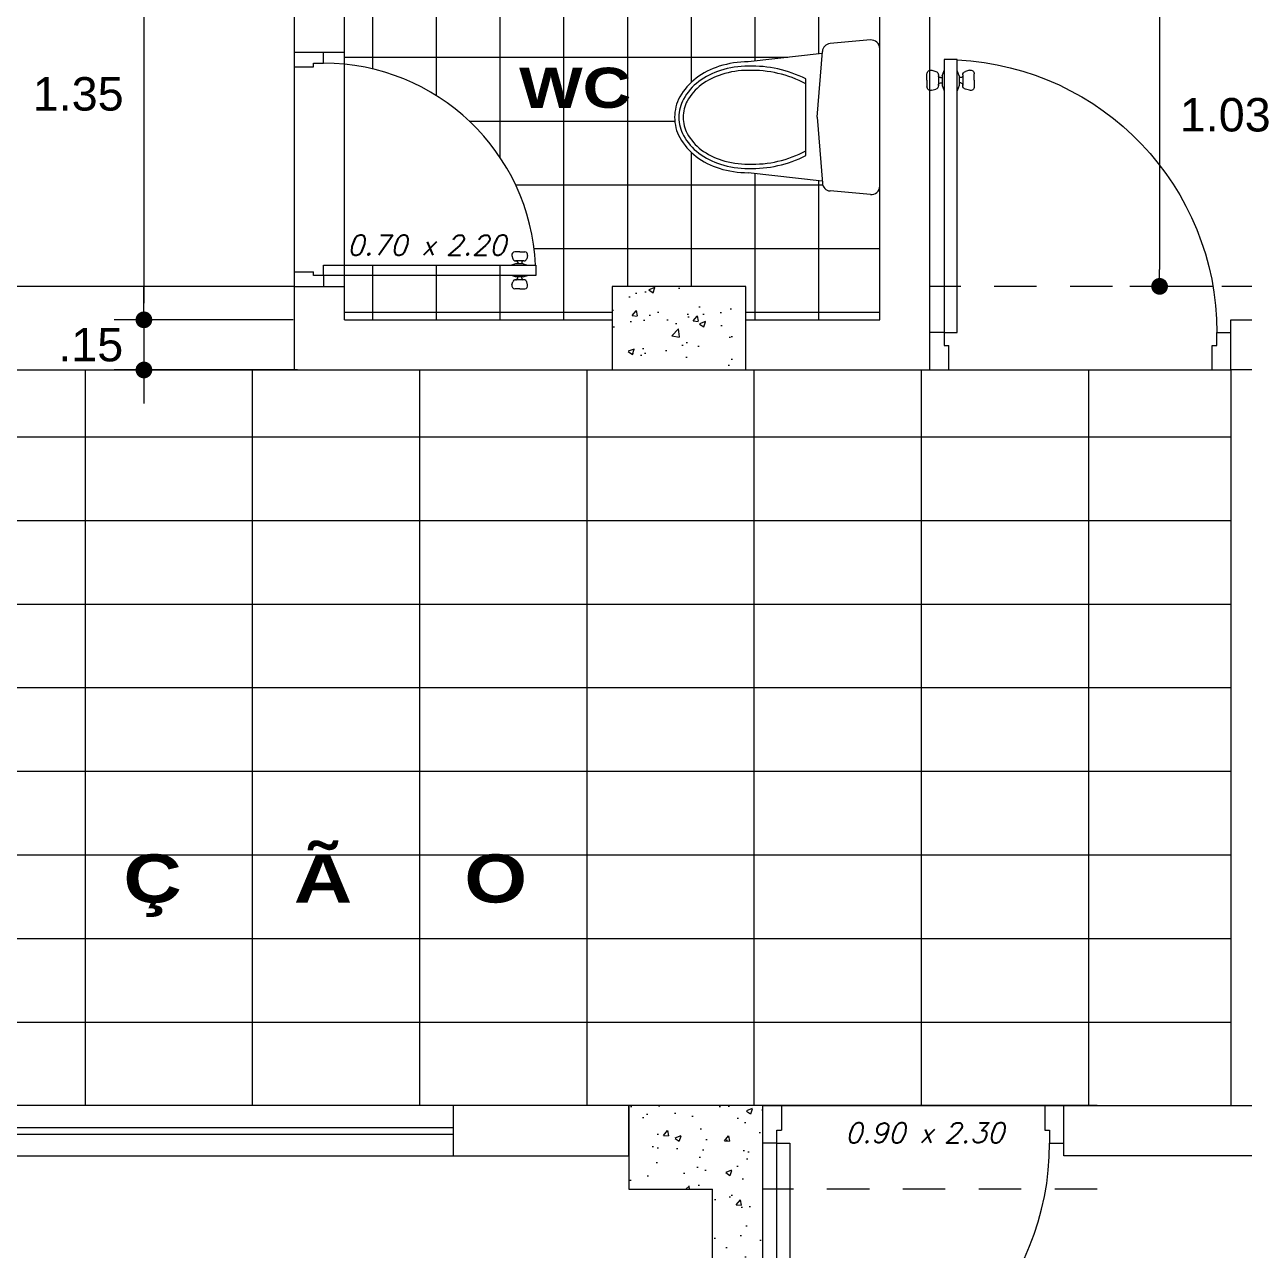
# Model space of a CAD drawing. Header units: millimetres. Extents: x 2178 to 2304, y 1220 to 1359.
# Drawn here: x 2216.471 to 2220.118, y 1235.616 to 1239.282 of the extents above; entities that cross this region are included whole.
import ezdxf
from ezdxf.enums import TextEntityAlignment as Align

# ---------------------------------------------------------------- set-up
doc = ezdxf.new("R2010")
doc.units = ezdxf.units.MM
doc.linetypes.add('HIDDEN', pattern=[9.524999999999999, 6.35, -3.175])
doc.layers.get('0').update_dxf_attribs({"lineweight": 0})
for name, color, linetype, lineweight in [('carpinteria', 12, 'Continuous', 5), ('Mobiliario', 52, 'Continuous', 5), ('PLUMA 7', 10, 'Continuous', 0), ('PROY', 13, 'HIDDEN', 13), ('TEXTO', 5, 'Continuous', 18), ('TEXTOS', 42, 'Continuous', 13)]:
    doc.layers.add(name, color=color, linetype=linetype, lineweight=lineweight)
doc.layers.add('pisos....', color=7, linetype='Continuous', lineweight=5, true_color=0x7c7f7e)
doc.styles.add('ARIAL', font='arial.ttf')
doc.styles.add('ARIAL-N', font='arialbd.ttf')
doc.styles.add('SIMPLEX', font='simplex.shx', dxfattribs={"width": 1.2, "oblique": 15})
doc.dimstyles.new('RPM 50', dxfattribs={"dimtxt": 0.1, "dimasz": 0.05, "dimexe": 0.08849999999999973, "dimexo": 0.1535, "dimgap": 0.07099999999999997, "dimtad": 2, "dimtih": 1, "dimtoh": 1, "dimzin": 4, "dimdsep": 46, "dimtxsty": 'ARIAL', "dimblk": 'DOT', "dimcen": 0.4, "dimdle": 0.25, "dimclrd": 8, "dimclre": 8, "dimclrt": 9, "dimadec": 0, "dimazin": 0, "dimtfac": 1, "dimtix": 1, "dimtmove": 0, "dimatfit": 3, "dimldrblk": 'DOT', "dimfxl": 0.5, "dimfxlon": 1, "dimlwd": 0, "dimlwe": 0, "dimarcsym": 0})
pattern_1 = [(49.99999999999999, (1020.219781144359, -525.2275111259783), (0.182184668996004, -0.01593908553890309), [0.01905, -0.20955]), (355, (1020.219781144359, -525.2275111259783), (-0.03524342142496934, 0.1910568452390352), [0.01524, -0.16764058417]), (100.4514447, (1020.234963151359, -525.2288393794784), (0.1469412470903533, 0.1751177519121951), [0.01619000879999999, -0.1780902445999999]), (46.18420000000001, (1020.219781144359, -525.1767111259783), (0.2710790408921299, -0.04204232793272715), [0.028575, -0.314325]), (96.63555760999992, (1020.242371044359, -525.1802146259784), (0.237404134051503, 0.2474261245977215), [0.02428502314, -0.26713560816]), (351.1841511700001, (1020.219781144359, -525.1767111259783), (0.237404134064977, 0.2474261245855326), [0.02285996707, -0.25145973192]), (21, (1020.245181144359, -525.1894111259783), (0.1516143912691325, -0.1022651981870876), [0.01905, -0.20955]), (326.0000000000001, (1020.245181144359, -525.1894111259783), (0.06180202834764707, 0.1841879661223193), [0.01524, -0.16764]), (71.45144499999999, (1020.257815676959, -525.1979332258782), (0.2134164192787162, 0.08192276888590524), [0.0161900088, -0.1780899376]), (37.50000000000001, (1020.219781144359, -525.2275111259783), (0.003088603250591816, 0.0845550388731531), [0, -0.165608, 0, -0.17018, 0, -0.168275]), (7.499999999999999, (1020.219781144359, -525.2275111259783), (0.06681966251030574, 0.1001805748181195), [0, -0.09702799999999999, 0, -0.161798, 0, -0.06413500000000001]), (327.5, (1020.163139144359, -525.2275111259783), (0.1355905951668714, -0.005728743992673458), [0, -0.0635, 0, -0.19812, 0, -0.26289]), (317.5, (1020.137739144359, -525.2275111259783), (0.148129181386018, 0.02542649103333302), [0, -0.08255, 0, -0.131572, 0, -0.18669])]

# ---------------------------------------------------------------- blocks, each defined once
blk = doc.blocks.new('puerta de 0.80')
for p, q in [((0, 0.7578726278069325), (0, 0.8078726278070008)), ((0, 0.05787262780700075), (0, 0.8078726278070008)), ((0.1000000000000227, 0.770372627806978), (0.1000000000000227, 0.8078726278070008)), ((0, 0.7578726278069325), (0.06500000000005457, 0.7578726278069325)), ((0.06500000000005457, 0.7578726278069325), (0.06500000000005457, 0.770372627806978)), ((0.06500000000005457, 0.770372627806978), (0.1000000000000227, 0.770372627806978)), ((0.743372223558481, 0.1131570363396577), (0.7462233707656196, 0.1025164101029077)), ((0.7699992280930701, 0.1257452267906274), (0.753031481821381, 0.1257452267906274)), ((0.7699992280930701, 0.1257452267906274), (0.7869669743646455, 0.1257452267906274)), ((0.7966262326275455, 0.1131570363396577), (0.7937750854204069, 0.1025164101029077)), ((0.1000000000000227, 0.08037262780703713), (0.8250000000000455, 0.08037262780703713)), ((0.1000000000000227, 0.04537262780695528), (0.1000000000000227, 0.08037262780703713)), ((0.7820575276252839, 0.09510460055400927), (0.7558826290285197, 0.09510460055400927)), ((0.7558826290285197, 0.09510460055400927), (0.7579409285608563, 0.09510460055400927)), ((0.7820575276252839, 0.08545825626470105), (0.7558826290285197, 0.08545825626470105)), ((0.762940928560738, 0.09010460055401381), (0.762940928560738, 0.08545825626470105)), ((0.7770575276252885, 0.09010460055401381), (0.7770575276252885, 0.08545825626470105)), ((0.7841158271576205, 0.09510460055400927), (0.7820575276252839, 0.09510460055400927)), ((0.8250000000000455, 0.08037262780703713), (0.8250000000000455, 0.04537262780695528)), ((0, 0.007872627806932542), (0, 0.05787262780700075)), ((0, 0.05787262780700075), (0.06500000000005457, 0.05787262780700075)), ((0.06500000000005457, 0.04537262780695528), (0.06500000000005457, 0.05787262780700075)), ((0.1000000000000227, 0.04537262780695528), (0.06500000000005457, 0.04537262780695528)), ((0.8250000000000455, 0.04537262780695528), (0.1000000000000227, 0.04537262780695528)), ((0.1000000000000227, 0.04537262780695528), (0.1000000000000227, 0.007872627806932542)), ((0.7820575276252839, 0.04028699934929136), (0.7558826290285197, 0.04028699934929136)), ((0.762940928560738, 0.0356406550599786), (0.762940928560738, 0.04028699934929136)), ((0.8250000000000455, 0.04537262780695528), (0.7720000000000482, 0.04537262780695528)), ((0.7770575276252885, 0.0356406550599786), (0.7770575276252885, 0.04028699934929136)), ((0.743372223558481, 0.01258821927433473), (0.7462233707656196, 0.02322884551108473)), ((0.7699992280930701, 2.882325134123676e-08), (0.753031481821381, 2.882325134123676e-08)), ((0.7820575276252839, 0.03064065505998315), (0.7558826290285197, 0.03064065505998315)), ((0.7558826290285197, 0.03064065505998315), (0.7579409285608563, 0.03064065505998315)), ((0.7699992280930701, 2.882325134123676e-08), (0.7869669743646455, 2.882325134123676e-08)), ((0.7841158271576205, 0.03064065505998315), (0.7820575276252839, 0.03064065505998315)), ((0.7966262326275455, 0.01258821927433473), (0.7937750854204069, 0.02322884551108473))]:
    blk.add_line(p, q)
at = {"linetype": 'Continuous', "lineweight": 0}
for p, q in [((0.7558826290285197, 0.08545825626470105), (0.7419099796773025, 0.08037262780692345)), ((0.7820575276252839, 0.08545825626470105), (0.796030176976501, 0.08037262780692345)), ((0.7558826290285197, 0.04028699934929136), (0.7419099796773025, 0.04537262780695528)), ((0.7820575276252839, 0.04028699934929136), (0.796030176976501, 0.04537262780695528))]:
    blk.add_line(p, q, dxfattribs=at)
for centre, radius, start, end in [((0.1000000000000227, 0.04537262780695528), 0.725, 2.767078666097358, 90), ((0.753031481821381, 0.1157452267906365), 0.01, 90, 195.0000000000087), ((0.7558826290285197, 0.1051046005540002), 0.01, 195.0000000001698, 270), ((0.7841158271575068, 0.1051046005540002), 0.01, 270, 344.9999999998302), ((0.7869669743646455, 0.1157452267906365), 0.01, 344.9999999999912, 90), ((0.7579409285607426, 0.09010460055401381), 0.005, 0, 90), ((0.7820575276252839, 0.09010460055401381), 0.005, 90, 180), ((0.7579409285607426, 0.0356406550599786), 0.005, 270, 0), ((0.7820575276252839, 0.0356406550599786), 0.005, 180, 270), ((0.753031481821381, 0.01000002882324225), 0.01, 164.9999999999913, 270), ((0.7558826290285197, 0.02064065505999224), 0.01, 90, 164.9999999998302), ((0.7841158271575068, 0.02064065505999224), 0.01, 15.00000000016984, 90), ((0.7869669743646455, 0.01000002882324225), 0.01, 270, 15.00000000000872)]:
    blk.add_arc(centre, radius, start, end)
blk = doc.blocks.new('A$C17BD6781')
at = {"layer": 'Mobiliario', "linetype": 'Continuous'}
for p, q in [((0.0470258381902795, 0.2024778968581415), (0.07702583819028064, 0.4624778968581325)), ((0.4970258381902681, 0.2024778968581415), (0.467025838190267, 0.4624778968581325)), ((0.1371245447934086, 0.2600000207519599), (0.406927131587139, 0.2600000207519599)), ((0.2720258381902738, 0.2200000207519395), (0.04046188830088226, 0.2019667219995256)), ((0.2720258381902738, 0.2200000207519395), (0.5035897880796654, 0.2019667219995256)), ((2.658856601556181e-08, 0.03271609313324575), (0.01291432294007677, 0.1747733529997788)), ((0.5440516497919816, 0.03271609313324575), (0.5311373534404709, 0.1747733529997788)), ((0.0298768227825974, 2.075196903206233e-08), (0.5141748535979502, 2.075196903206233e-08))]:
    blk.add_line(p, q, dxfattribs=at)
for points in [[(0.467025838190267, 0.4624778968581325, 0.07568148098942781), (0.4514763274974598, 0.564619449634364, 0.08594715031423093), (0.409911660521658, 0.6457161817953931, 0.1060218382171382), (0.3436150782673906, 0.7032144903049868, 0.1264657149685374), (0.2720258381902738, 0.7216159645624032, 0.1264657149685252), (0.2004365981131571, 0.7032144903049868, 0.1060218382171112), (0.1341400158588897, 0.6457161817953931, 0.08594715031425326), (0.09257534888308783, 0.564619449634364, 0.07568148098944026), (0.07702583819028064, 0.4624778968581325, 0.07568148098943636)], [(0.4520258381902806, 0.4624778968581325, 0.0756814809893859), (0.4371558434836231, 0.5601558482174767, 0.08594715031428633), (0.3979260275471859, 0.6366970575473658, 0.1060218382171535), (0.3363817185640983, 0.6900737708649274, 0.1264657149685132), (0.2720258381902738, 0.7066159645624168, 0.1264657149686313), (0.2076699578163925, 0.6900737708648705, 0.1060218382170392), (0.1461256488333618, 0.6366970575473658, 0.08594715031415015), (0.1068958328969813, 0.5601558482175903, 0.07568148098951734), (0.092025838190267, 0.4624778968581325, 0.07568148098951734)], [(0.4370258381902659, 0.4624778968581325, 0.07568148098938046), (0.422835359469758, 0.5556922468005894, 0.08594715031429338), (0.3859403945727138, 0.6276779332993385, 0.1060218382171472), (0.3291483588608344, 0.6769330514248111, 0.1264657149685263), (0.2720258381902738, 0.6916159645624305, 0.1264657149686292), (0.2149033175196564, 0.6769330514248111, 0.1060218382170225), (0.1581112818078338, 0.6276779332993385, 0.08594715031417827), (0.1212163169108464, 0.5556922468007031, 0.07568148098950629), (0.1070258381902818, 0.4624778968581325, 0.07568148098950629)]]:
    blk.add_lwpolyline(points, format="xyb", dxfattribs=at)
for centre, radius, start, end in [((0.5137349313203856, 0.4501454030077241), 0.4218893808016409, 178.3249151335759, 206.7885795011672), ((0.5137349313203856, 0.4501454030077241), 0.4068893808016409, 178.3249151335759, 207.8601275501853), ((0.03031674506016202, 0.4501454030077241), 0.4068893808016409, 332.1398724498131, 1.675084866424104), ((0.03031674506016202, 0.4501454030077241), 0.4218893808016409, 333.2114204988328, 1.675084866424104), ((0.04279111913410816, 0.1720572806184748), 0.03, 94.45298473469602, 174.8055710922652), ((0.5012605572464395, 0.1720572806184748), 0.03, 5.194428907734862, 85.54701526530398), ((0.0298768227825974, 0.03000002075194175), 0.03, 174.8055710922652, 270), ((0.5141748535979502, 0.03000002075194175), 0.03, 270, 5.194428907734862)]:
    blk.add_arc(centre, radius, start, end, dxfattribs=at)
blk = doc.blocks.new('P')
at = {"style": 'SIMPLEX', "oblique": 15}
blk.add_text('x', height=0.06, dxfattribs=at).set_placement((-0.01697368369676155, 0.0255492955629677))
blk.add_attdef('L', text='', height=0.06, dxfattribs=at).set_placement((-0.057659880294743, 0.02554929556297481), align=Align.RIGHT)
blk.add_attdef('H', (0.05806964743619147, 0.02554929556297481), '', height=0.06, dxfattribs=at)
blk = doc.blocks.new('_DOT')
at = {"color": 0, "linetype": 'ByBlock'}
blk.add_line((-0.5, 0), (-1, 0), dxfattribs=at)
at = {"color": 0, "linetype": 'ByBlock', "const_width": 0.5}
blk.add_lwpolyline([(-0.25, 0, 1), (0.25, 0, 1)], format="xyb", close=True, dxfattribs=at)
blk = doc.blocks.new('*D1531')
at = {"color": 8, "lineweight": 0, "transparency": 16777216}
for p, q in [((2219.364598612121, 1239.523674000262), (2219.953098612121, 1239.523674000262)), ((2219.864598612121, 1239.473674000262), (2219.864598612121, 1238.548674000263)), ((2220.024498678864, 1238.498674000263), (2219.776098612121, 1238.498674000263))]:
    blk.add_line(p, q, dxfattribs=at)
at = {"layer": 'Defpoints', "color": 0, "transparency": 16777216}
for p in [(2219.027998678864, 1239.523674000262), (2219.864598612121, 1238.498674000263), (2220.177998678864, 1238.498674000263)]:
    blk.add_point(p, dxfattribs=at)
at = {"color": 8, "lineweight": 0, "transparency": 16777216, "xscale": 0.05, "yscale": 0.05, "zscale": 0.05}
for p, rotation in [((2219.864598612121, 1239.523674000262), 90), ((2219.864598612121, 1238.498674000263), 270)]:
    blk.add_blockref('_DOT', p, dxfattribs=dict(at, rotation=rotation))
at = {"color": 9, "transparency": 16777216, "insert": (2220.060769144181, 1239.011174000262), "char_height": 0.1, "attachment_point": 5, "style": 'ARIAL'}
blk.add_mtext('1.03', dxfattribs=at)
blk = doc.blocks.new('*D1535')
at = {"color": 8, "lineweight": 0, "transparency": 16777216}
for p, q in [((2217.328127743305, 1239.748674000262), (2216.739627743305, 1239.748674000262)), ((2216.828127743305, 1239.698674000262), (2216.828127743305, 1238.448674000262)), ((2217.274498678864, 1238.398674000262), (2216.739627743305, 1238.398674000262))]:
    blk.add_line(p, q, dxfattribs=at)
at = {"layer": 'Defpoints', "color": 0, "transparency": 16777216}
for p in [(2217.527998678864, 1239.748674000262), (2216.828127743305, 1238.398674000262), (2217.427998678864, 1238.398674000262)]:
    blk.add_point(p, dxfattribs=at)
at = {"color": 8, "lineweight": 0, "transparency": 16777216, "xscale": 0.05, "yscale": 0.05, "zscale": 0.05}
for p, rotation in [((2216.828127743305, 1239.748674000262), 90), ((2216.828127743305, 1238.398674000262), 270)]:
    blk.add_blockref('_DOT', p, dxfattribs=dict(at, rotation=rotation))
at = {"color": 9, "transparency": 16777216, "insert": (2216.631582040713, 1239.073674000261), "char_height": 0.1, "attachment_point": 5, "style": 'ARIAL'}
blk.add_mtext('1.35', dxfattribs=at)
blk = doc.blocks.new('*D1536')
at = {"color": 8, "lineweight": 0, "transparency": 16777216}
for p, q in [((2216.828127743305, 1238.448674000262), (2216.828127743305, 1238.498674000262)), ((2217.274498678864, 1238.398674000262), (2216.739627743305, 1238.398674000262)), ((2216.828127743305, 1238.398674000262), (2216.828127743305, 1238.248674000262)), ((2217.287684541405, 1238.248674000262), (2216.739627743305, 1238.248674000262)), ((2216.828127743305, 1238.198674000262), (2216.828127743305, 1238.148674000262))]:
    blk.add_line(p, q, dxfattribs=at)
at = {"layer": 'Defpoints', "color": 0, "transparency": 16777216}
for p in [(2217.427998678864, 1238.398674000262), (2216.828127743305, 1238.248674000262), (2217.441184541405, 1238.248674000262)]:
    blk.add_point(p, dxfattribs=at)
at = {"color": 8, "lineweight": 0, "transparency": 16777216, "xscale": 0.05, "yscale": 0.05, "zscale": 0.05}
for p, rotation in [((2216.828127743305, 1238.398674000262), 270), ((2216.828127743305, 1238.248674000262), 90)]:
    blk.add_blockref('_DOT', p, dxfattribs=dict(at, rotation=rotation))
at = {"color": 9, "transparency": 16777216, "insert": (2216.669167306743, 1238.323674000261), "char_height": 0.1, "attachment_point": 5, "style": 'ARIAL'}
blk.add_mtext('.15', dxfattribs=at)

msp = doc.modelspace()

# ---------------------------------------------------------------- hatches: boundary and pattern name
h = msp.add_hatch()
h.set_pattern_fill('AR-CONC', color=256, scale=0.001)
h.set_pattern_definition(pattern_1)
h.paths.add_polyline_path([(2218.227998678863, 1238.248674000262), (2218.627998678863, 1238.248674000262), (2218.627998678863, 1238.498674000262), (2218.227998678863, 1238.498674000262)])
h = msp.add_hatch()
h.set_pattern_fill('AR-CONC', color=256, scale=0.001)
h.set_pattern_definition(pattern_1)
h.paths.add_polyline_path([(2218.677998678862, 1236.048674000262), (2218.277998678862, 1236.048674000262), (2218.277998678862, 1235.798674000262), (2218.527998678862, 1235.798674000262), (2218.527998678862, 1232.735618444706), (2218.227998678862, 1232.735618444706), (2218.227998678862, 1232.508118444706), (2218.677998678862, 1232.483118444706), (2218.677998678862, 1232.735618444706)])
at = {"layer": 'pisos....'}
h = msp.add_hatch(dxfattribs=at)
h.set_pattern_fill('NET', color=256, scale=0.06)
h.set_pattern_definition([(0, (1020.219781144359, -525.2275111259783), (0, 0.1905), []), (90, (1020.219781144359, -525.2275111259783), (-0.1905, 1.166437552015814e-17), [])])
edge = h.paths.add_edge_path()
edge.add_line((2219.027998678863, 1239.523674000262), (2218.627998678863, 1239.523674000262))
edge.add_line((2218.627998678863, 1239.523674000262), (2218.327998678863, 1239.523674000262))
edge.add_line((2218.327998678863, 1239.523674000262), (2218.227998678863, 1239.523674000262))
edge.add_line((2218.227998678863, 1239.523674000262), (2218.227998678863, 1239.748674000262))
edge.add_line((2218.227998678863, 1239.748674000262), (2218.105373584894, 1239.748674000262))
edge.add_line((2218.105373584894, 1239.748674000262), (2218.105373584894, 1239.542377919607))
edge.add_ellipse((2217.94234641231, 1239.542492182038), major_axis=(-2.502032902658902e-13, 0.1704436393843569), ratio=0.9565217391305934, start_angle=208.4745602166174, end_angle=269.99999999991957, ccw=False)
edge.add_ellipse((2217.835379454404, 1239.748674000262), major_axis=(2.081165902565789e-16, 0.4050000037482276), ratio=0.9565217391312869, start_angle=151.5254391921269, end_angle=208.4745608078732, ccw=False)
edge.add_ellipse((2217.728412496497, 1239.542492182038), major_axis=(2.499907131296124e-13, 0.170443639384357), ratio=0.956521739130593, start_angle=90.00000000008038, end_angle=151.5254397833824, ccw=False)
edge.add_line((2217.565385323914, 1239.542377919607), (2217.565385323914, 1239.748674000262))
edge.add_line((2217.565385323914, 1239.748674000262), (2217.527998678863, 1239.748674000262))
edge.add_line((2217.527998678863, 1239.748674000262), (2217.427998678863, 1239.748674000262))
edge.add_line((2217.427998678863, 1239.748674000262), (2217.427998678863, 1239.198674000262))
edge.add_line((2217.427998678863, 1239.198674000262), (2217.427998678863, 1239.16277517482))
edge.add_arc((2217.365498678863, 1238.531486500262), 0.6343750000001274, 2.76707866610559, 84.34592333882102, ccw=False)
edge.add_line((2217.999134023521, 1238.562111500262), (2217.427998678863, 1238.562111500262))
edge.add_line((2217.427998678863, 1238.562111500262), (2217.427998678863, 1238.498674000262))
edge.add_line((2217.427998678863, 1238.498674000262), (2217.427998678863, 1238.398674000262))
edge.add_line((2217.427998678863, 1238.398674000262), (2218.227998678863, 1238.398674000262))
edge.add_line((2218.227998678863, 1238.398674000262), (2218.227998678863, 1238.498674000262))
edge.add_line((2218.227998678863, 1238.498674000262), (2218.627998678863, 1238.498674000262))
edge.add_line((2218.627998678863, 1238.498674000262), (2218.627998678863, 1238.398674000262))
edge.add_line((2218.627998678863, 1238.398674000262), (2219.027998678863, 1238.398674000262))
edge.add_line((2219.027998678863, 1238.398674000262), (2219.027998678863, 1238.798429496288))
edge.add_arc((2219.002498678863, 1238.798429496288), 0.02549999999999674, -95.19442890754982, 0, ccw=False)
edge.add_line((2219.000190017339, 1238.773034219523), (2218.879441346453, 1238.784011371422))
edge.add_arc((2218.881750007977, 1238.809406648187), 0.02550000000009441, 184.4529847348701, 264.80557109245024, ccw=False)
edge.add_line((2218.856326982803, 1238.807426801978), (2218.855892484173, 1238.813006159384))
edge.add_line((2218.855892484173, 1238.813006159384), (2218.634892484173, 1238.838506159384))
edge.add_arc((2218.634892484173, 1239.130267156004), 0.2917609966196871, 252.68808428414792, 270, ccw=False)
edge.add_arc((2218.615613471138, 1239.068414680351), 0.2269735820387949, 233.0387361214157, 252.6880842841864, ccw=False)
edge.add_arc((2218.586088031172, 1239.029177934396), 0.177868858861434, 208.830754681469, 233.0387361213607, ccw=False)
edge.add_arc((2218.54081307364, 1239.004256159385), 0.1261879470156083, 180.0000000001032, 208.8307546814521, ccw=False)
edge.add_arc((2218.54081307364, 1239.004256159384), 0.1261879470160389, 151.1692453179555, 179.9999999998968, ccw=False)
edge.add_arc((2218.586088031171, 1238.979334384373), 0.1778688588609802, 126.96126387970901, 151.1692453179983, ccw=False)
edge.add_arc((2218.615613471139, 1238.940097638418), 0.2269735820391569, 107.3119157153069, 126.96126387969781, ccw=False)
edge.add_arc((2218.634892484173, 1238.878245162765), 0.2917609966197344, 90, 107.31191571531679, ccw=False)
edge.add_line((2218.634892484173, 1239.170006159384), (2218.855892484173, 1239.195506159384))
edge.add_line((2218.855892484173, 1239.195506159384), (2218.856326982803, 1239.20108551679))
edge.add_arc((2218.881750007977, 1239.199105670582), 0.0255000000000944, 95.19442890754982, 175.5470152651299, ccw=False)
edge.add_line((2218.879441346452, 1239.224500947347), (2219.000190017339, 1239.235478099246))
edge.add_arc((2219.002498678863, 1239.210082822481), 0.02549999999999673, 0, 95.19442890754982, ccw=False)
edge.add_line((2219.027998678863, 1239.210082822481), (2219.027998678863, 1239.523674000262))
h.paths.add_polyline_path([(2217.957924015535, 1238.527036575362), (2217.957924015535, 1238.522971024109, 0.4646489554522698), (2217.962910499673, 1238.518514791221, -0.3779349762624746), (2217.972551878606, 1238.512110690753), (2217.975046632412, 1238.502800142796, -0.4931454260358746), (2217.966594781432, 1238.491785476151), (2217.951748003445, 1238.491785476151), (2217.936901225456, 1238.491785476151, -0.4931454260358837), (2217.928449374477, 1238.502800142796), (2217.930944128283, 1238.512110690753, -0.3394542588609682), (2217.939395979263, 1238.518596024109), (2217.941196991354, 1238.518596024109, 0.4142135623730802), (2217.945571991354, 1238.522971024109), (2217.945571991354, 1238.527036575362)], flags=16)

# ---------------------------------------------------------------- linework, layer by layer
for points in [[(2217.277998678863, 1238.498674000262), (2217.277998678863, 1239.198674000262)], [(2217.427998678863, 1238.498674000262), (2217.427998678863, 1239.198674000262)], [(2220.077998678863, 1238.248674000262), (2220.077998678863, 1238.398674000262)], [(2220.077998678863, 1238.248674000262), (2220.077998678863, 1237.573674000261)], [(2220.077998678863, 1237.573674000261), (2220.077998678863, 1236.723674000261)], [(2220.077998678863, 1236.723674000261), (2220.077998678863, 1236.048674000262)], [(2217.752998678863, 1236.048674000262), (2215.152998678862, 1236.048674000252)], [(2219.677998678862, 1236.048674000262), (2218.677998678862, 1236.048674000262)], [(2215.152998678863, 1235.983674000262), (2217.752998678863, 1235.983674000262)], [(2215.152998678863, 1235.963674000262), (2217.752998678863, 1235.963674000262)], [(2215.152998678863, 1235.898674000262), (2217.752998678863, 1235.898674000262)]]:
    msp.add_lwpolyline(points)
msp.add_lwpolyline([(2214.877998678863, 1238.248674000262), (2217.277998678863, 1238.248674000262), (2217.277998678863, 1238.498674000262), (2214.877998678863, 1238.498674000262)], close=True)
for points in [[(2216.652998678862, 1236.048674000331), (2216.652998678854, 1238.248674000273)], [(2217.152998678862, 1236.048674000333), (2217.152998678854, 1238.248674000275)], [(2217.652998678862, 1236.048674000335), (2217.652998678854, 1238.248674000276)], [(2218.152998678862, 1236.048674000337), (2218.152998678854, 1238.248674000278)], [(2218.652998678862, 1236.048674000339), (2218.652998678854, 1238.24867400028)], [(2219.152998678862, 1236.04867400034), (2219.152998678854, 1238.248674000282)], [(2219.652998678862, 1236.048674000342), (2219.652998678854, 1238.248674000284)], [(2213.402998678862, 1238.048674000262), (2220.077998678863, 1238.048674000262)], [(2213.402998678862, 1237.798674000262), (2220.077998678863, 1237.798674000262)], [(2213.402998678862, 1237.548674000262), (2220.077998678863, 1237.548674000262)], [(2213.402998678862, 1237.548674000262), (2220.077998678863, 1237.548674000262)], [(2213.402998678862, 1237.298674000262), (2220.077998678863, 1237.298674000262)], [(2213.402998678862, 1237.048674000262), (2220.077998678863, 1237.048674000262)], [(2213.402998678862, 1236.798674000262), (2220.077998678863, 1236.798674000262)], [(2213.402998678862, 1236.548674000262), (2220.077998678863, 1236.548674000262)], [(2213.402998678862, 1236.298674000262), (2220.077998678863, 1236.298674000262)]]:
    msp.add_lwpolyline(points, dxfattribs=at)
at = {"layer": 'PLUMA 7'}
for points in [[(2217.277998678863, 1239.198674000262), (2217.277998678863, 1241.498674000262)], [(2219.027998678863, 1238.398674000262), (2219.027998678863, 1240.548674000262)], [(2219.177998678863, 1238.248674000262), (2219.177998678863, 1240.548674000262)], [(2217.427998678863, 1239.198674000262), (2217.427998678863, 1239.748674000262)], [(2217.277998678863, 1239.198674000262), (2217.427998678863, 1239.198674000262)], [(2217.277998678863, 1238.248674000262), (2217.277998678863, 1238.498674000262)], [(2217.277998678863, 1238.498674000262), (2217.427998678863, 1238.498674000262)], [(2217.427998678863, 1238.398674000262), (2217.427998678863, 1238.498674000262)], [(2217.427998678863, 1238.398674000262), (2218.227998678863, 1238.398674000262)], [(2218.627998678863, 1238.398674000262), (2219.027998678863, 1238.398674000262)], [(2217.277998678863, 1238.248674000262), (2219.177998678863, 1238.248674000262)], [(2218.677998678862, 1235.798674000262), (2218.677998678862, 1236.048674000262), (2218.277998678862, 1236.048674000262), (2218.277998678862, 1235.798674000262), (2218.527998678862, 1235.798674000262)], [(2218.677998678862, 1232.735618444706), (2218.677998678862, 1236.048674000262)], [(2218.527998678862, 1232.735618444706), (2218.527998678862, 1235.798674000262)]]:
    msp.add_lwpolyline(points, dxfattribs=at)
for points in [[(2218.227998678863, 1238.248674000262), (2218.627998678863, 1238.248674000262), (2218.627998678863, 1238.498674000262), (2218.227998678863, 1238.498674000262)], [(2220.077998678863, 1238.398674000262), (2220.677998678863, 1238.398674000262), (2220.677998678863, 1238.248674000262), (2220.077998678863, 1238.248674000262)], [(2217.752998678863, 1235.898674000262), (2218.277998678862, 1235.898674000262), (2218.277998678862, 1236.048674000262), (2217.752998678863, 1236.048674000262)], [(2219.577998678862, 1236.048674000262), (2220.727998678863, 1236.048674000262), (2220.727998678863, 1235.898674000262), (2219.577998678862, 1235.898674000262)]]:
    msp.add_lwpolyline(points, close=True, dxfattribs=at)
at = {"layer": 'PROY', "ltscale": 0.02, "flags": 128}
for points in [[(2220.177998678863, 1238.498674000262), (2219.177998678863, 1238.498674000262)], [(2219.677998678862, 1235.798674000262), (2218.677998678862, 1235.798674000262)]]:
    msp.add_lwpolyline(points, dxfattribs=at)

# ---------------------------------------------------------------- block references
at = {"layer": 'carpinteria', "xscale": 0.875, "yscale": 0.875, "zscale": 0.875}
msp.add_blockref('puerta de 0.80', (2217.277998678863, 1238.491785450931), dxfattribs=at)
at = {"layer": 'carpinteria', "yscale": 1.125, "zscale": 1.125, "rotation": 270}
for p, xscale in [((2219.16914197258, 1238.248674000262), -1.125), ((2218.669141972579, 1236.048674000262), 1.125)]:
    msp.add_blockref('puerta de 0.80', p, dxfattribs=dict(at, xscale=xscale))
at = {"layer": 'Mobiliario', "xscale": 0.8500000000000227, "yscale": 0.8500000000000227, "zscale": 0.8500000000000227, "rotation": 90}
msp.add_blockref('A$C17BD6781', (2219.027998696502, 1238.773034196923), dxfattribs=at)
at = {"layer": 'TEXTOS'}
for p, values in [((2217.673079175191, 1238.566406782705), {'H': '2.20', 'L': '0.70'}), ((2219.162059873282, 1235.911981558804), {'H': '2.30', 'L': '0.90'})]:
    msp.add_blockref('P', p, dxfattribs=at).add_auto_attribs(values)

# ---------------------------------------------------------------- texts
at = {"layer": 'TEXTO', "style": 'ARIAL-N', "width": 1.2}
for s, height, p in [('WC', 0.12, (2218.117402968389, 1239.032568687582)), ('C       I       R       C       U       L       A        Ç     Ã     O    ', 0.144, (2215.284938217937, 1236.656095516123))]:
    msp.add_text(s, height=height, dxfattribs=at).set_placement(p, align=Align.CENTER)

# ---------------------------------------------------------------- dimensions: what is measured, and where the dimension line sits
for base, p1, p2, picture, middle in [((2216.828127743305, 1238.398674000262), (2217.527998678863, 1239.748674000262), (2217.427998678863, 1238.398674000262), '*D1535', (2216.631582040713, 1239.073674000261)), ((2219.864598612121, 1238.498674000263), (2219.027998678863, 1239.523674000262), (2220.177998678863, 1238.498674000262), '*D1531', (2220.060769144181, 1239.011174000262)), ((2216.828127743305, 1238.248674000262), (2217.427998678863, 1238.398674000262), (2217.441184541404, 1238.248674000262), '*D1536', (2216.669167306743, 1238.323674000261))]:
    dim = msp.add_linear_dim(base=base, p1=p1, p2=p2, angle=90, dimstyle='RPM 50', override={"dimtmove": 1})
    dim.commit()
    dim.dimension.update_dxf_attribs({"geometry": picture, "text_midpoint": middle})

doc.saveas('drawing.dxf')
